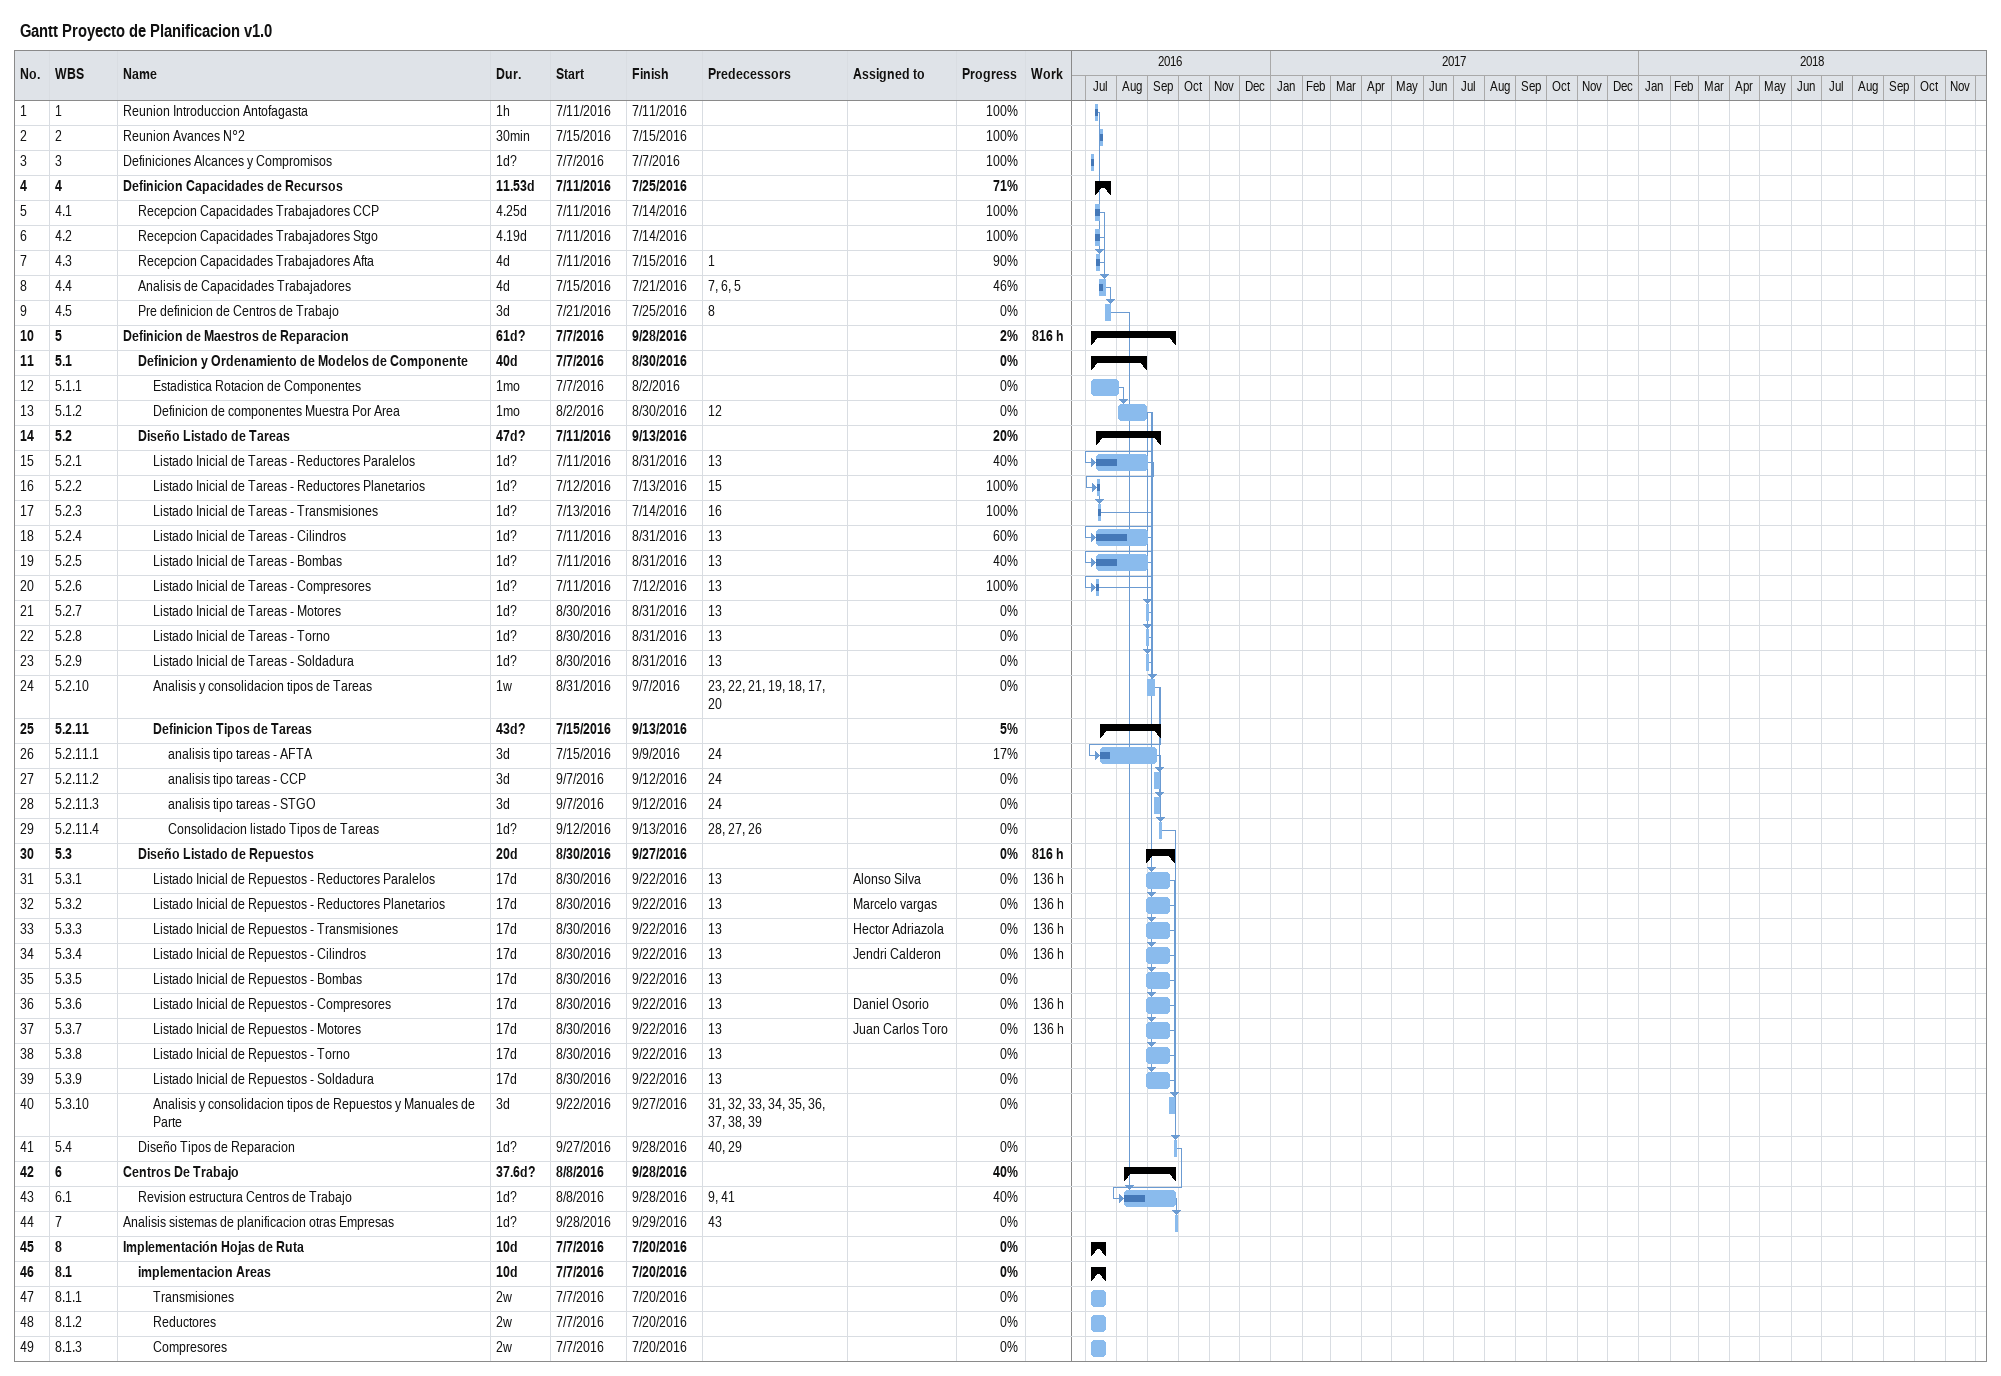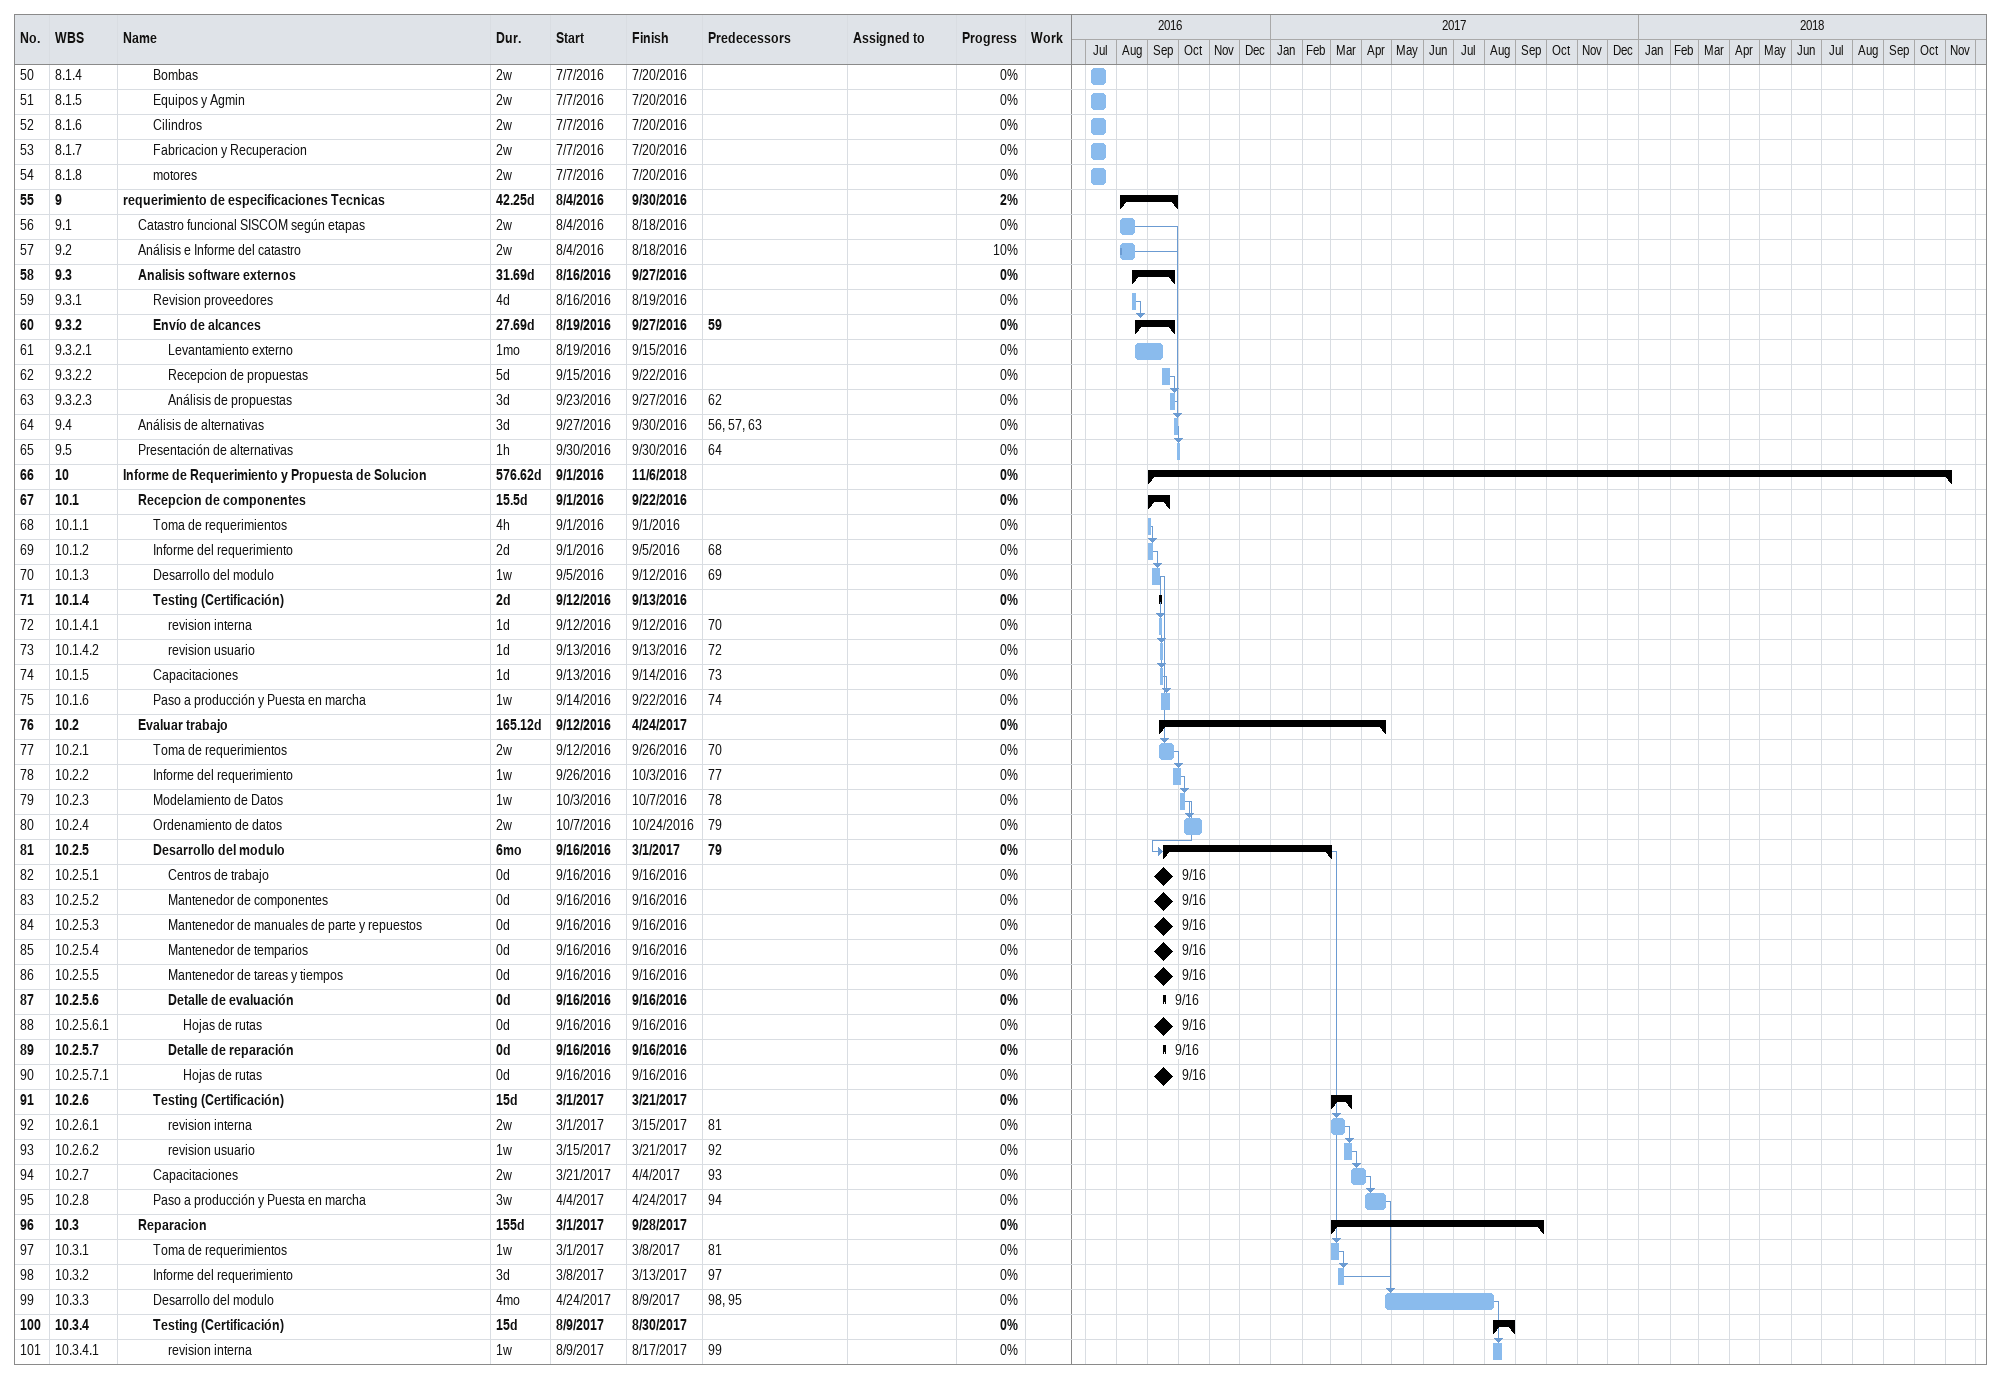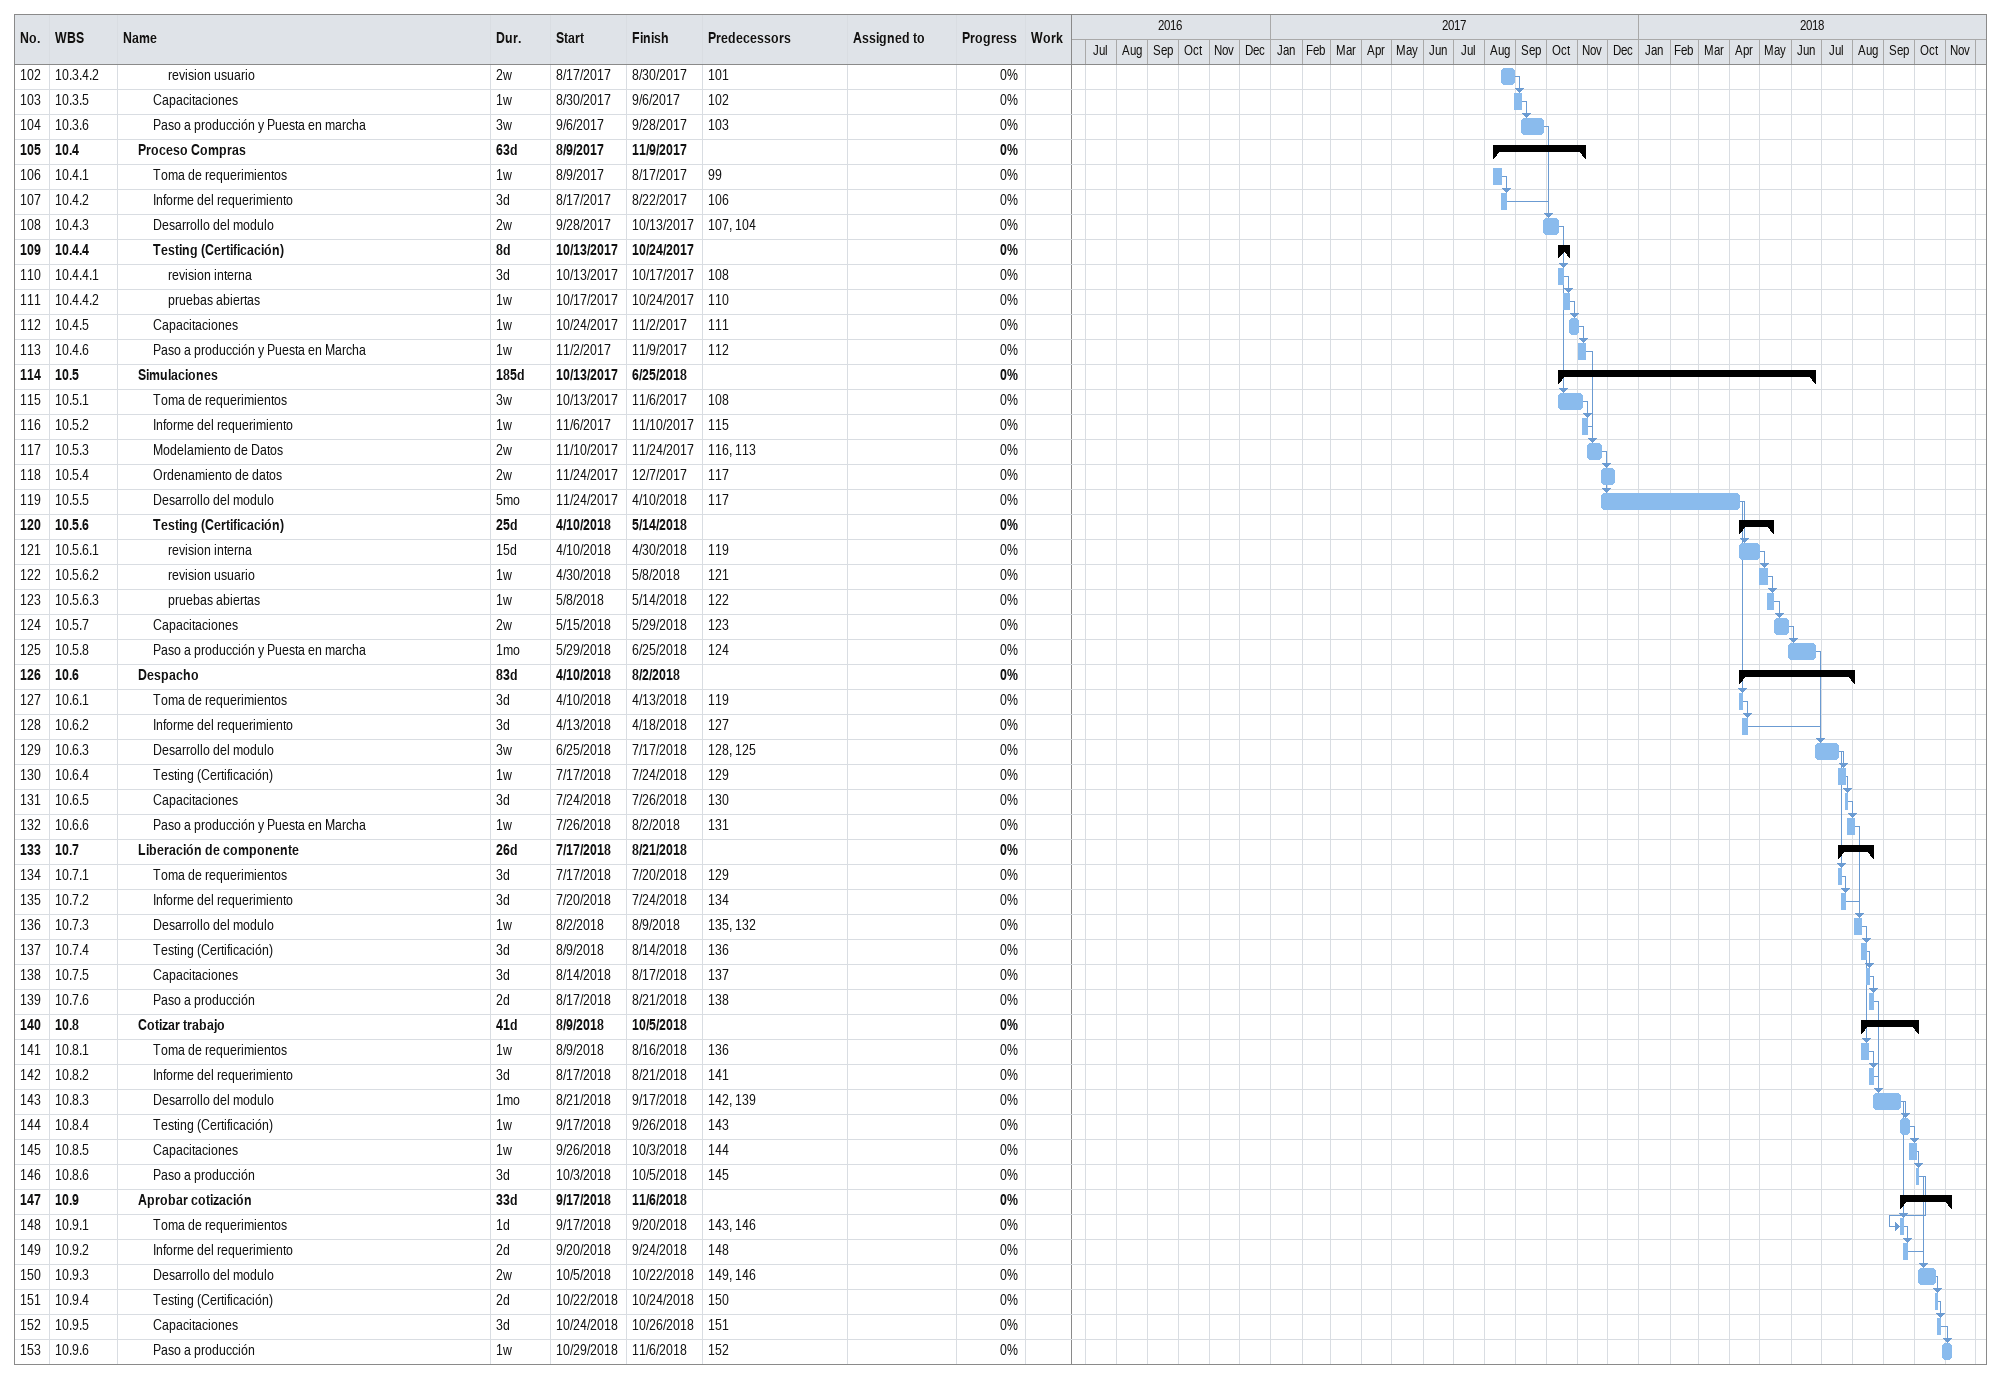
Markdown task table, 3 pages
Gantt Proyecto de Planificacion v1.0

| ID | WBS | Task | Duration | Start | Finish | Predecessors | Resources | % complete | Work (h) |
|---|---|---|---|---|---|---|---|---|---|
| 1 | 1 | Reunion Introduccion Antofagasta | 1h | 2016-07-11 | 2016-07-11 |  |  | 100 |  |
| 2 | 2 | Reunion Avances N°2 | 30min | 2016-07-15 | 2016-07-15 |  |  | 100 |  |
| 3 | 3 | Definiciones Alcances y Compromisos | 1d? | 2016-07-07 | 2016-07-07 |  |  | 100 |  |
| 4 | 4 | **Definicion Capacidades de Recursos** | 11.53d | 2016-07-11 | 2016-07-25 |  |  | 71 |  |
| 5 | 4.1 | Recepcion Capacidades Trabajadores CCP | 4.25d | 2016-07-11 | 2016-07-14 |  |  | 100 |  |
| 6 | 4.2 | Recepcion Capacidades Trabajadores Stgo | 4.19d | 2016-07-11 | 2016-07-14 |  |  | 100 |  |
| 7 | 4.3 | Recepcion Capacidades Trabajadores Afta | 4d | 2016-07-11 | 2016-07-15 | 1 |  | 90 |  |
| 8 | 4.4 | Analisis de Capacidades Trabajadores | 4d | 2016-07-15 | 2016-07-21 | 7, 6, 5 |  | 46 |  |
| 9 | 4.5 | Pre definicion de Centros de Trabajo | 3d | 2016-07-21 | 2016-07-25 | 8 |  | 0 |  |
| 10 | 5 | **Definicion de Maestros de Reparacion** | 61d? | 2016-07-07 | 2016-09-28 |  |  | 2 | 816 |
| 11 | 5.1 | **Definicion y Ordenamiento de Modelos de Componente** | 40d | 2016-07-07 | 2016-08-30 |  |  | 0 |  |
| 12 | 5.1.1 | Estadistica Rotacion de Componentes | 1mo | 2016-07-07 | 2016-08-02 |  |  | 0 |  |
| 13 | 5.1.2 | Definicion de componentes Muestra Por Area | 1mo | 2016-08-02 | 2016-08-30 | 12 |  | 0 |  |
| 14 | 5.2 | **Diseño Listado de Tareas** | 47d? | 2016-07-11 | 2016-09-13 |  |  | 20 |  |
| 15 | 5.2.1 | Listado Inicial de Tareas - Reductores Paralelos | 1d? | 2016-07-11 | 2016-08-31 | 13 |  | 40 |  |
| 16 | 5.2.2 | Listado Inicial de Tareas - Reductores Planetarios | 1d? | 2016-07-12 | 2016-07-13 | 15 |  | 100 |  |
| 17 | 5.2.3 | Listado Inicial de Tareas - Transmisiones | 1d? | 2016-07-13 | 2016-07-14 | 16 |  | 100 |  |
| 18 | 5.2.4 | Listado Inicial de Tareas - Cilindros | 1d? | 2016-07-11 | 2016-08-31 | 13 |  | 60 |  |
| 19 | 5.2.5 | Listado Inicial de Tareas - Bombas | 1d? | 2016-07-11 | 2016-08-31 | 13 |  | 40 |  |
| 20 | 5.2.6 | Listado Inicial de Tareas - Compresores | 1d? | 2016-07-11 | 2016-07-12 | 13 |  | 100 |  |
| 21 | 5.2.7 | Listado Inicial de Tareas - Motores | 1d? | 2016-08-30 | 2016-08-31 | 13 |  | 0 |  |
| 22 | 5.2.8 | Listado Inicial de Tareas - Torno | 1d? | 2016-08-30 | 2016-08-31 | 13 |  | 0 |  |
| 23 | 5.2.9 | Listado Inicial de Tareas - Soldadura | 1d? | 2016-08-30 | 2016-08-31 | 13 |  | 0 |  |
| 24 | 5.2.10 | Analisis y consolidacion tipos de Tareas | 1w | 2016-08-31 | 2016-09-07 | 23, 22, 21, 19, 18, 17, 20 |  | 0 |  |
| 25 | 5.2.11 | **Definicion Tipos de Tareas** | 43d? | 2016-07-15 | 2016-09-13 |  |  | 5 |  |
| 26 | 5.2.11.1 | analisis tipo tareas - AFTA | 3d | 2016-07-15 | 2016-09-09 | 24 |  | 17 |  |
| 27 | 5.2.11.2 | analisis tipo tareas - CCP | 3d | 2016-09-07 | 2016-09-12 | 24 |  | 0 |  |
| 28 | 5.2.11.3 | analisis tipo tareas - STGO | 3d | 2016-09-07 | 2016-09-12 | 24 |  | 0 |  |
| 29 | 5.2.11.4 | Consolidacion listado Tipos de Tareas | 1d? | 2016-09-12 | 2016-09-13 | 28, 27, 26 |  | 0 |  |
| 30 | 5.3 | **Diseño Listado de Repuestos** | 20d | 2016-08-30 | 2016-09-27 |  |  | 0 | 816 |
| 31 | 5.3.1 | Listado Inicial de Repuestos - Reductores Paralelos | 17d | 2016-08-30 | 2016-09-22 | 13 | Alonso Silva | 0 | 136 |
| 32 | 5.3.2 | Listado Inicial de Repuestos - Reductores Planetarios | 17d | 2016-08-30 | 2016-09-22 | 13 | Marcelo vargas | 0 | 136 |
| 33 | 5.3.3 | Listado Inicial de Repuestos - Transmisiones | 17d | 2016-08-30 | 2016-09-22 | 13 | Hector Adriazola | 0 | 136 |
| 34 | 5.3.4 | Listado Inicial de Repuestos - Cilindros | 17d | 2016-08-30 | 2016-09-22 | 13 | Jendri Calderon | 0 | 136 |
| 35 | 5.3.5 | Listado Inicial de Repuestos - Bombas | 17d | 2016-08-30 | 2016-09-22 | 13 |  | 0 |  |
| 36 | 5.3.6 | Listado Inicial de Repuestos - Compresores | 17d | 2016-08-30 | 2016-09-22 | 13 | Daniel Osorio | 0 | 136 |
| 37 | 5.3.7 | Listado Inicial de Repuestos - Motores | 17d | 2016-08-30 | 2016-09-22 | 13 | Juan Carlos Toro | 0 | 136 |
| 38 | 5.3.8 | Listado Inicial de Repuestos - Torno | 17d | 2016-08-30 | 2016-09-22 | 13 |  | 0 |  |
| 39 | 5.3.9 | Listado Inicial de Repuestos - Soldadura | 17d | 2016-08-30 | 2016-09-22 | 13 |  | 0 |  |
| 40 | 5.3.10 | Analisis y consolidacion tipos de Repuestos y Manuales de Parte | 3d | 2016-09-22 | 2016-09-27 | 31, 32, 33, 34, 35, 36, 37, 38, 39 |  | 0 |  |
| 41 | 5.4 | Diseño Tipos de Reparacion | 1d? | 2016-09-27 | 2016-09-28 | 40, 29 |  | 0 |  |
| 42 | 6 | **Centros De Trabajo** | 37.6d? | 2016-08-08 | 2016-09-28 |  |  | 40 |  |
| 43 | 6.1 | Revision estructura Centros de Trabajo | 1d? | 2016-08-08 | 2016-09-28 | 9, 41 |  | 40 |  |
| 44 | 7 | Analisis sistemas de planificacion otras Empresas | 1d? | 2016-09-28 | 2016-09-29 | 43 |  | 0 |  |
| 45 | 8 | **Implementación Hojas de Ruta** | 10d | 2016-07-07 | 2016-07-20 |  |  | 0 |  |
| 46 | 8.1 | **implementacion Areas** | 10d | 2016-07-07 | 2016-07-20 |  |  | 0 |  |
| 47 | 8.1.1 | Transmisiones | 2w | 2016-07-07 | 2016-07-20 |  |  | 0 |  |
| 48 | 8.1.2 | Reductores | 2w | 2016-07-07 | 2016-07-20 |  |  | 0 |  |
| 49 | 8.1.3 | Compresores | 2w | 2016-07-07 | 2016-07-20 |  |  | 0 |  |
| 50 | 8.1.4 | Bombas | 2w | 2016-07-07 | 2016-07-20 |  |  | 0 |  |
| 51 | 8.1.5 | Equipos y Agmin | 2w | 2016-07-07 | 2016-07-20 |  |  | 0 |  |
| 52 | 8.1.6 | Cilindros | 2w | 2016-07-07 | 2016-07-20 |  |  | 0 |  |
| 53 | 8.1.7 | Fabricacion y Recuperacion | 2w | 2016-07-07 | 2016-07-20 |  |  | 0 |  |
| 54 | 8.1.8 | motores | 2w | 2016-07-07 | 2016-07-20 |  |  | 0 |  |
| 55 | 9 | **requerimiento de especificaciones Tecnicas** | 42.25d | 2016-08-04 | 2016-09-30 |  |  | 2 |  |
| 56 | 9.1 | Catastro funcional SISCOM según etapas | 2w | 2016-08-04 | 2016-08-18 |  |  | 0 |  |
| 57 | 9.2 | Análisis e Informe del catastro | 2w | 2016-08-04 | 2016-08-18 |  |  | 10 |  |
| 58 | 9.3 | **Analisis software externos** | 31.69d | 2016-08-16 | 2016-09-27 |  |  | 0 |  |
| 59 | 9.3.1 | Revision proveedores | 4d | 2016-08-16 | 2016-08-19 |  |  | 0 |  |
| 60 | 9.3.2 | **Envío de alcances** | 27.69d | 2016-08-19 | 2016-09-27 | 59 |  | 0 |  |
| 61 | 9.3.2.1 | Levantamiento externo | 1mo | 2016-08-19 | 2016-09-15 |  |  | 0 |  |
| 62 | 9.3.2.2 | Recepcion de propuestas | 5d | 2016-09-15 | 2016-09-22 |  |  | 0 |  |
| 63 | 9.3.2.3 | Análisis de propuestas | 3d | 2016-09-23 | 2016-09-27 | 62 |  | 0 |  |
| 64 | 9.4 | Análisis de alternativas | 3d | 2016-09-27 | 2016-09-30 | 56, 57, 63 |  | 0 |  |
| 65 | 9.5 | Presentación de alternativas | 1h | 2016-09-30 | 2016-09-30 | 64 |  | 0 |  |
| 66 | 10 | **Informe de Requerimiento y Propuesta de Solucion** | 576.62d | 2016-09-01 | 2018-11-06 |  |  | 0 |  |
| 67 | 10.1 | **Recepcion de componentes** | 15.5d | 2016-09-01 | 2016-09-22 |  |  | 0 |  |
| 68 | 10.1.1 | Toma de requerimientos | 4h | 2016-09-01 | 2016-09-01 |  |  | 0 |  |
| 69 | 10.1.2 | Informe del requerimiento | 2d | 2016-09-01 | 2016-09-05 | 68 |  | 0 |  |
| 70 | 10.1.3 | Desarrollo del modulo | 1w | 2016-09-05 | 2016-09-12 | 69 |  | 0 |  |
| 71 | 10.1.4 | **Testing (Certificación)** | 2d | 2016-09-12 | 2016-09-13 |  |  | 0 |  |
| 72 | 10.1.4.1 | revision interna | 1d | 2016-09-12 | 2016-09-12 | 70 |  | 0 |  |
| 73 | 10.1.4.2 | revision usuario | 1d | 2016-09-13 | 2016-09-13 | 72 |  | 0 |  |
| 74 | 10.1.5 | Capacitaciones | 1d | 2016-09-13 | 2016-09-14 | 73 |  | 0 |  |
| 75 | 10.1.6 | Paso a producción y Puesta en marcha | 1w | 2016-09-14 | 2016-09-22 | 74 |  | 0 |  |
| 76 | 10.2 | **Evaluar trabajo** | 165.12d | 2016-09-12 | 2017-04-24 |  |  | 0 |  |
| 77 | 10.2.1 | Toma de requerimientos | 2w | 2016-09-12 | 2016-09-26 | 70 |  | 0 |  |
| 78 | 10.2.2 | Informe del requerimiento | 1w | 2016-09-26 | 2016-10-03 | 77 |  | 0 |  |
| 79 | 10.2.3 | Modelamiento de Datos | 1w | 2016-10-03 | 2016-10-07 | 78 |  | 0 |  |
| 80 | 10.2.4 | Ordenamiento de datos | 2w | 2016-10-07 | 2016-10-24 | 79 |  | 0 |  |
| 81 | 10.2.5 | **Desarrollo del modulo** | 6mo | 2016-09-16 | 2017-03-01 | 79 |  | 0 |  |
| 82 | 10.2.5.1 | Centros de trabajo | 0d | 2016-09-16 | 2016-09-16 |  |  | 0 |  |
| 83 | 10.2.5.2 | Mantenedor de componentes | 0d | 2016-09-16 | 2016-09-16 |  |  | 0 |  |
| 84 | 10.2.5.3 | Mantenedor de manuales de parte y repuestos | 0d | 2016-09-16 | 2016-09-16 |  |  | 0 |  |
| 85 | 10.2.5.4 | Mantenedor de temparios | 0d | 2016-09-16 | 2016-09-16 |  |  | 0 |  |
| 86 | 10.2.5.5 | Mantenedor de tareas y tiempos | 0d | 2016-09-16 | 2016-09-16 |  |  | 0 |  |
| 87 | 10.2.5.6 | **Detalle de evaluación** | 0d | 2016-09-16 | 2016-09-16 |  |  | 0 |  |
| 88 | 10.2.5.6.1 | Hojas de rutas | 0d | 2016-09-16 | 2016-09-16 |  |  | 0 |  |
| 89 | 10.2.5.7 | **Detalle de reparación** | 0d | 2016-09-16 | 2016-09-16 |  |  | 0 |  |
| 90 | 10.2.5.7.1 | Hojas de rutas | 0d | 2016-09-16 | 2016-09-16 |  |  | 0 |  |
| 91 | 10.2.6 | **Testing (Certificación)** | 15d | 2017-03-01 | 2017-03-21 |  |  | 0 |  |
| 92 | 10.2.6.1 | revision interna | 2w | 2017-03-01 | 2017-03-15 | 81 |  | 0 |  |
| 93 | 10.2.6.2 | revision usuario | 1w | 2017-03-15 | 2017-03-21 | 92 |  | 0 |  |
| 94 | 10.2.7 | Capacitaciones | 2w | 2017-03-21 | 2017-04-04 | 93 |  | 0 |  |
| 95 | 10.2.8 | Paso a producción y Puesta en marcha | 3w | 2017-04-04 | 2017-04-24 | 94 |  | 0 |  |
| 96 | 10.3 | **Reparacion** | 155d | 2017-03-01 | 2017-09-28 |  |  | 0 |  |
| 97 | 10.3.1 | Toma de requerimientos | 1w | 2017-03-01 | 2017-03-08 | 81 |  | 0 |  |
| 98 | 10.3.2 | Informe del requerimiento | 3d | 2017-03-08 | 2017-03-13 | 97 |  | 0 |  |
| 99 | 10.3.3 | Desarrollo del modulo | 4mo | 2017-04-24 | 2017-08-09 | 98, 95 |  | 0 |  |
| 100 | 10.3.4 | **Testing (Certificación)** | 15d | 2017-08-09 | 2017-08-30 |  |  | 0 |  |
| 101 | 10.3.4.1 | revision interna | 1w | 2017-08-09 | 2017-08-17 | 99 |  | 0 |  |
| 102 | 10.3.4.2 | revision usuario | 2w | 2017-08-17 | 2017-08-30 | 101 |  | 0 |  |
| 103 | 10.3.5 | Capacitaciones | 1w | 2017-08-30 | 2017-09-06 | 102 |  | 0 |  |
| 104 | 10.3.6 | Paso a producción y Puesta en marcha | 3w | 2017-09-06 | 2017-09-28 | 103 |  | 0 |  |
| 105 | 10.4 | **Proceso Compras** | 63d | 2017-08-09 | 2017-11-09 |  |  | 0 |  |
| 106 | 10.4.1 | Toma de requerimientos | 1w | 2017-08-09 | 2017-08-17 | 99 |  | 0 |  |
| 107 | 10.4.2 | Informe del requerimiento | 3d | 2017-08-17 | 2017-08-22 | 106 |  | 0 |  |
| 108 | 10.4.3 | Desarrollo del modulo | 2w | 2017-09-28 | 2017-10-13 | 107, 104 |  | 0 |  |
| 109 | 10.4.4 | **Testing (Certificación)** | 8d | 2017-10-13 | 2017-10-24 |  |  | 0 |  |
| 110 | 10.4.4.1 | revision interna | 3d | 2017-10-13 | 2017-10-17 | 108 |  | 0 |  |
| 111 | 10.4.4.2 | pruebas abiertas | 1w | 2017-10-17 | 2017-10-24 | 110 |  | 0 |  |
| 112 | 10.4.5 | Capacitaciones | 1w | 2017-10-24 | 2017-11-02 | 111 |  | 0 |  |
| 113 | 10.4.6 | Paso a producción y Puesta en Marcha | 1w | 2017-11-02 | 2017-11-09 | 112 |  | 0 |  |
| 114 | 10.5 | **Simulaciones** | 185d | 2017-10-13 | 2018-06-25 |  |  | 0 |  |
| 115 | 10.5.1 | Toma de requerimientos | 3w | 2017-10-13 | 2017-11-06 | 108 |  | 0 |  |
| 116 | 10.5.2 | Informe del requerimiento | 1w | 2017-11-06 | 2017-11-10 | 115 |  | 0 |  |
| 117 | 10.5.3 | Modelamiento de Datos | 2w | 2017-11-10 | 2017-11-24 | 116, 113 |  | 0 |  |
| 118 | 10.5.4 | Ordenamiento de datos | 2w | 2017-11-24 | 2017-12-07 | 117 |  | 0 |  |
| 119 | 10.5.5 | Desarrollo del modulo | 5mo | 2017-11-24 | 2018-04-10 | 117 |  | 0 |  |
| 120 | 10.5.6 | **Testing (Certificación)** | 25d | 2018-04-10 | 2018-05-14 |  |  | 0 |  |
| 121 | 10.5.6.1 | revision interna | 15d | 2018-04-10 | 2018-04-30 | 119 |  | 0 |  |
| 122 | 10.5.6.2 | revision usuario | 1w | 2018-04-30 | 2018-05-08 | 121 |  | 0 |  |
| 123 | 10.5.6.3 | pruebas abiertas | 1w | 2018-05-08 | 2018-05-14 | 122 |  | 0 |  |
| 124 | 10.5.7 | Capacitaciones | 2w | 2018-05-15 | 2018-05-29 | 123 |  | 0 |  |
| 125 | 10.5.8 | Paso a producción y Puesta en marcha | 1mo | 2018-05-29 | 2018-06-25 | 124 |  | 0 |  |
| 126 | 10.6 | **Despacho** | 83d | 2018-04-10 | 2018-08-02 |  |  | 0 |  |
| 127 | 10.6.1 | Toma de requerimientos | 3d | 2018-04-10 | 2018-04-13 | 119 |  | 0 |  |
| 128 | 10.6.2 | Informe del requerimiento | 3d | 2018-04-13 | 2018-04-18 | 127 |  | 0 |  |
| 129 | 10.6.3 | Desarrollo del modulo | 3w | 2018-06-25 | 2018-07-17 | 128, 125 |  | 0 |  |
| 130 | 10.6.4 | Testing (Certificación) | 1w | 2018-07-17 | 2018-07-24 | 129 |  | 0 |  |
| 131 | 10.6.5 | Capacitaciones | 3d | 2018-07-24 | 2018-07-26 | 130 |  | 0 |  |
| 132 | 10.6.6 | Paso a producción y Puesta en Marcha | 1w | 2018-07-26 | 2018-08-02 | 131 |  | 0 |  |
| 133 | 10.7 | **Liberación de componente** | 26d | 2018-07-17 | 2018-08-21 |  |  | 0 |  |
| 134 | 10.7.1 | Toma de requerimientos | 3d | 2018-07-17 | 2018-07-20 | 129 |  | 0 |  |
| 135 | 10.7.2 | Informe del requerimiento | 3d | 2018-07-20 | 2018-07-24 | 134 |  | 0 |  |
| 136 | 10.7.3 | Desarrollo del modulo | 1w | 2018-08-02 | 2018-08-09 | 135, 132 |  | 0 |  |
| 137 | 10.7.4 | Testing (Certificación) | 3d | 2018-08-09 | 2018-08-14 | 136 |  | 0 |  |
| 138 | 10.7.5 | Capacitaciones | 3d | 2018-08-14 | 2018-08-17 | 137 |  | 0 |  |
| 139 | 10.7.6 | Paso a producción | 2d | 2018-08-17 | 2018-08-21 | 138 |  | 0 |  |
| 140 | 10.8 | **Cotizar trabajo** | 41d | 2018-08-09 | 2018-10-05 |  |  | 0 |  |
| 141 | 10.8.1 | Toma de requerimientos | 1w | 2018-08-09 | 2018-08-16 | 136 |  | 0 |  |
| 142 | 10.8.2 | Informe del requerimiento | 3d | 2018-08-17 | 2018-08-21 | 141 |  | 0 |  |
| 143 | 10.8.3 | Desarrollo del modulo | 1mo | 2018-08-21 | 2018-09-17 | 142, 139 |  | 0 |  |
| 144 | 10.8.4 | Testing (Certificación) | 1w | 2018-09-17 | 2018-09-26 | 143 |  | 0 |  |
| 145 | 10.8.5 | Capacitaciones | 1w | 2018-09-26 | 2018-10-03 | 144 |  | 0 |  |
| 146 | 10.8.6 | Paso a producción | 3d | 2018-10-03 | 2018-10-05 | 145 |  | 0 |  |
| 147 | 10.9 | **Aprobar cotización** | 33d | 2018-09-17 | 2018-11-06 |  |  | 0 |  |
| 148 | 10.9.1 | Toma de requerimientos | 1d | 2018-09-17 | 2018-09-20 | 143, 146 |  | 0 |  |
| 149 | 10.9.2 | Informe del requerimiento | 2d | 2018-09-20 | 2018-09-24 | 148 |  | 0 |  |
| 150 | 10.9.3 | Desarrollo del modulo | 2w | 2018-10-05 | 2018-10-22 | 149, 146 |  | 0 |  |
| 151 | 10.9.4 | Testing (Certificación) | 2d | 2018-10-22 | 2018-10-24 | 150 |  | 0 |  |
| 152 | 10.9.5 | Capacitaciones | 3d | 2018-10-24 | 2018-10-26 | 151 |  | 0 |  |
| 153 | 10.9.6 | Paso a producción | 1w | 2018-10-29 | 2018-11-06 | 152 |  | 0 |  |
